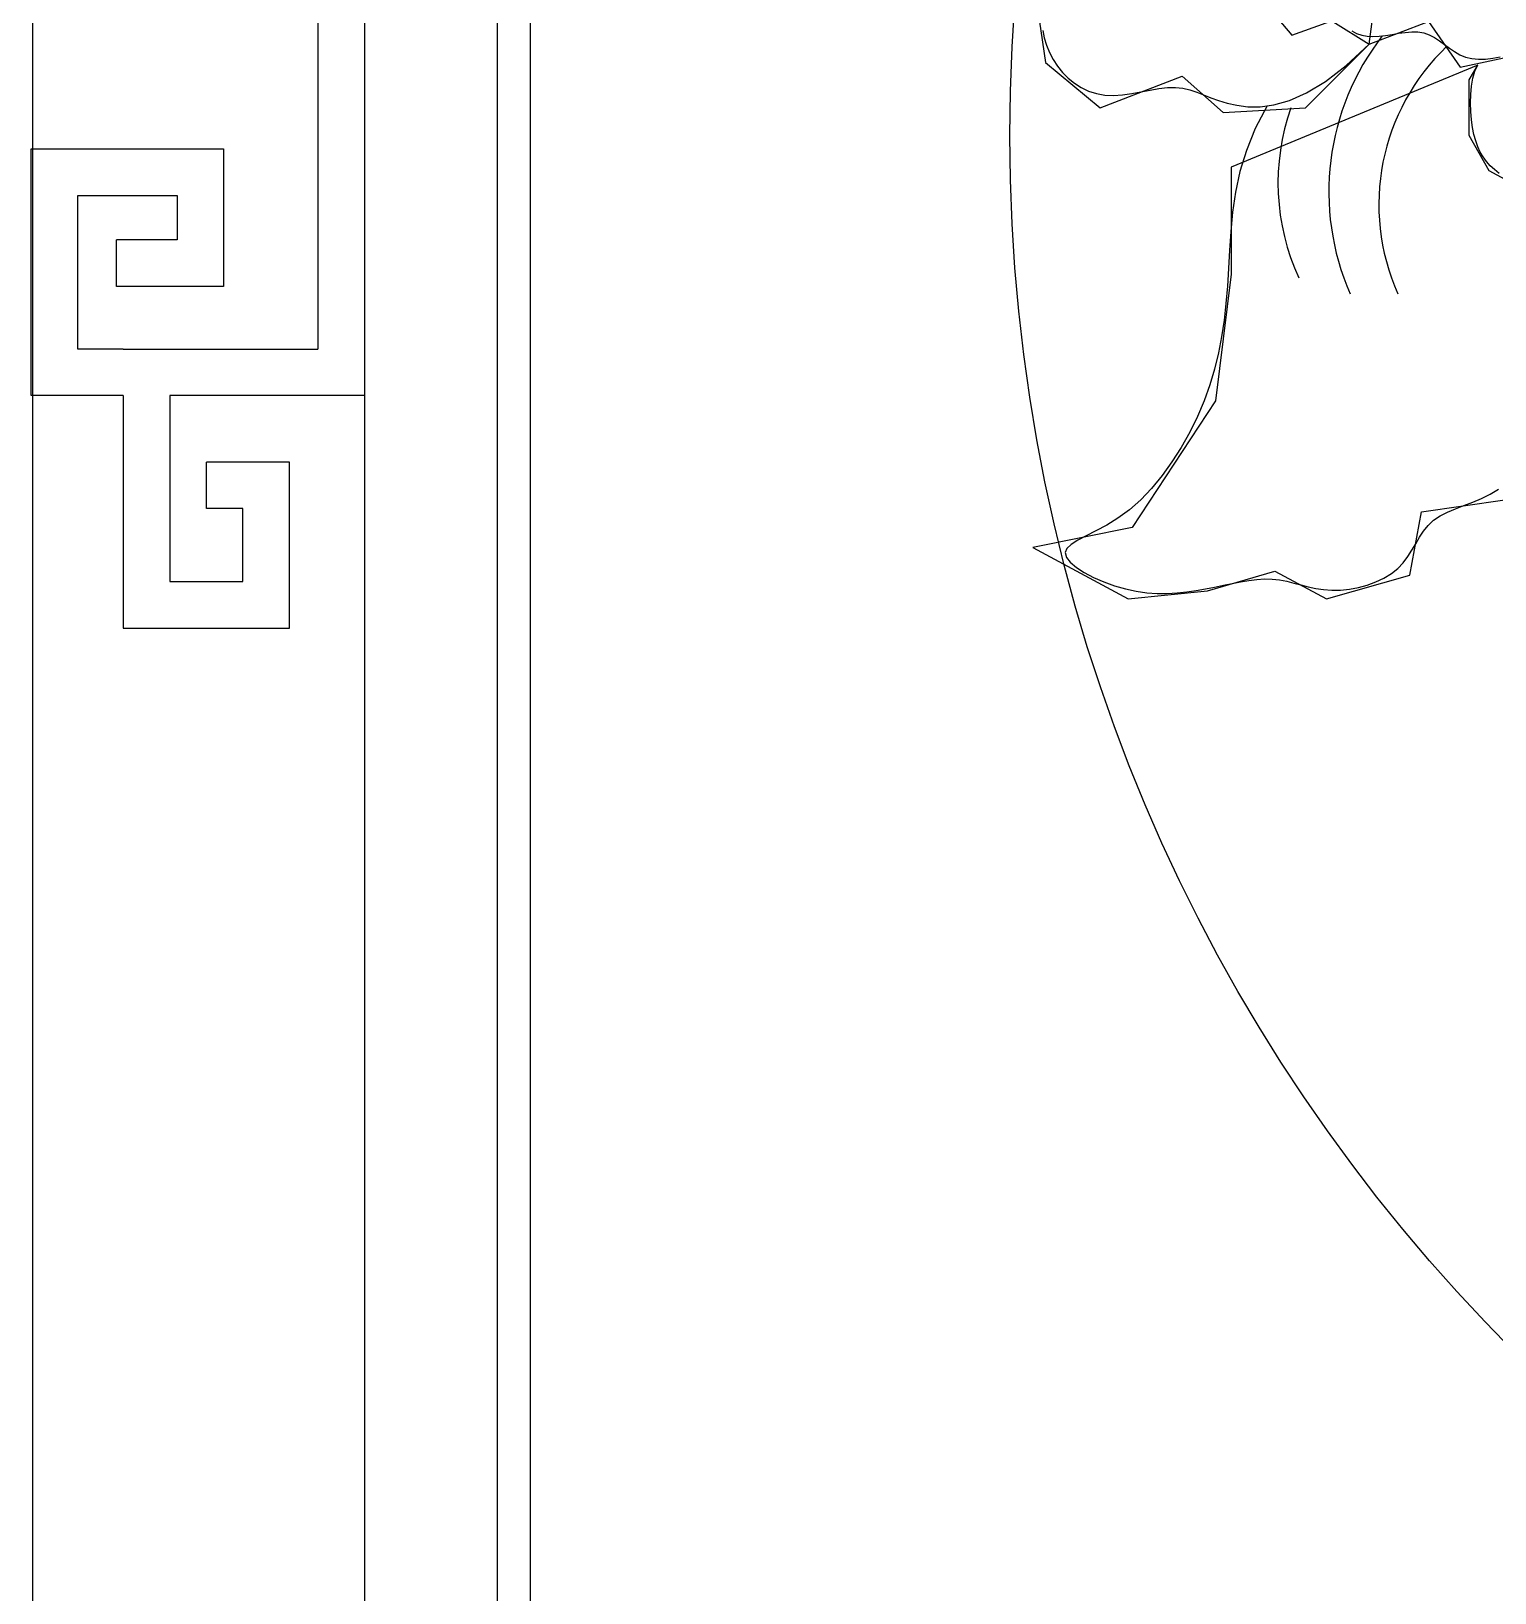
# Model space of a CAD drawing. Header units: metres. Extents: x -747 to 1683, y 3278 to 5498.
# Drawn here: x 73.2 to 293.7, y 4440.7 to 4676.1 of the extents above; entities that cross this region are included whole.
import ezdxf

# ---------------------------------------------------------------- set-up
doc = ezdxf.new("R2010")
doc.units = ezdxf.units.M
doc.layers.add('3', color=3, linetype='Continuous')
doc.layers.add('7', color=7, linetype='Continuous')

msp = doc.modelspace()

# ---------------------------------------------------------------- linework, layer by layer
at = {"layer": '3'}
for p, q in [((116.35, 4716.71), (116.35, 4628.17)), ((86.02, 4637.61), (86.02, 4644.63)), ((87.03, 4628.17), (116.35, 4628.17)), ((99.56, 4604.13), (99.56, 4611.15))]:
    msp.add_line(p, q, dxfattribs=at)
msp.add_lwpolyline([(143.37, 4303.44), (793.37, 4303.44), (793.37, 5043.44), (143.37, 5043.44)], close=True, dxfattribs=at)
for points in [[(123.37, 4723.72), (123.37, 4621.16), (94.05, 4621.16)], [(225.59, 4676.21), (225.81, 4675.08), (226.14, 4673.97), (226.58, 4672.89), (227.13, 4671.84), (227.79, 4670.83), (228.54, 4669.89), (229.39, 4669.02), (230.34, 4668.25), (231.37, 4667.59), (232.48, 4667.06), (233.66, 4666.68), (234.92, 4666.46), (236.23, 4666.42), (237.59, 4666.51), (238.98, 4666.7), (240.37, 4666.95), (241.74, 4667.2), (243.08, 4667.43), (244.36, 4667.58), (245.56, 4667.61), (246.68, 4667.49), (247.73, 4667.24), (248.77, 4666.9), (249.81, 4666.5), (250.9, 4666.07), (252.08, 4665.64), (253.38, 4665.24), (254.83, 4664.92), (256.48, 4664.71), (258.33, 4664.69), (260.41, 4664.97), (262.73, 4665.64), (265.31, 4666.79), (268.16, 4668.53), (271.3, 4670.94), (274.75, 4674.13), (279.56, 4710.49)], [(256.9, 4682.87), (263.08, 4675.5), (270.25, 4678.05)], [(224.61, 4680.99), (225.99, 4671.38), (234.23, 4664.52), (246.59, 4669.32), (252.77, 4663.83), (265.14, 4664.52), (274.75, 4674.13)], [(269.26, 4677.56), (274.75, 4674.13), (283.68, 4677.56), (288.49, 4670.69), (298.11, 4672.75), (306.35, 4679.61)], [(272.13, 4676.15), (272.86, 4675.76), (273.63, 4675.49), (274.45, 4675.32), (275.32, 4675.27), (276.25, 4675.32), (277.22, 4675.44), (278.2, 4675.6), (279.2, 4675.77), (280.2, 4675.91), (281.17, 4675.99), (282.11, 4675.98), (282.99, 4675.84), (283.82, 4675.55), (284.61, 4675.14), (285.36, 4674.64), (286.1, 4674.1), (286.85, 4673.54), (287.61, 4673.01), (288.42, 4672.54), (289.29, 4672.18), (290.23, 4671.95), (291.23, 4671.85), (292.28, 4671.87), (293.37, 4672.01), (294.49, 4672.25)], [(294.33, 4654.63), (293.62, 4655.22), (292.99, 4655.82), (292.42, 4656.46), (291.93, 4657.14), (291.49, 4657.88), (291.12, 4658.68), (290.81, 4659.55), (290.55, 4660.52), (290.33, 4661.58), (290.17, 4662.75), (290.07, 4664), (290.03, 4665.28), (290.06, 4666.57), (290.18, 4667.82), (290.39, 4668.99), (290.7, 4670.06), (291.13, 4670.99), (253.98, 4655.61), (253.98, 4639.49), (251.58, 4620.39), (239.03, 4601.28), (224.09, 4598.29), (238.44, 4590.53), (250.39, 4591.72), (260.55, 4594.71), (268.32, 4590.53), (280.87, 4594.11), (282.66, 4603.67), (295.22, 4605.46)], [(300.6, 4650.84), (292.83, 4655.02), (289.84, 4660.39), (289.84, 4668.75), (291.13, 4670.99)], [(259.37, 4664.83), (259.37, 4664.83), (257.59, 4661.43), (256.25, 4658.13), (255.27, 4654.93), (254.6, 4651.83), (254.16, 4648.83), (253.89, 4645.91), (253.72, 4643.08), (253.58, 4640.34), (253.41, 4637.67), (253.18, 4635.07), (252.89, 4632.53), (252.52, 4630.04), (252.05, 4627.59), (251.46, 4625.17), (250.75, 4622.78), (249.89, 4620.39), (248.88, 4618), (247.73, 4615.65), (246.44, 4613.36), (245.05, 4611.17), (243.55, 4609.1), (241.98, 4607.19), (240.33, 4605.47), (238.63, 4603.97), (236.91, 4602.7), (235.21, 4601.65), (233.59, 4600.77), (232.12, 4600.02), (230.86, 4599.36), (229.88, 4598.75), (229.23, 4598.14), (228.97, 4597.5), (229.15, 4596.79), (229.73, 4596.04), (230.64, 4595.27), (231.82, 4594.5), (233.22, 4593.76), (234.76, 4593.09), (236.38, 4592.5), (238.04, 4592.02), (239.66, 4591.68), (241.25, 4591.46), (242.81, 4591.36), (244.33, 4591.35), (245.81, 4591.43), (247.27, 4591.58), (248.69, 4591.78), (250.09, 4592.02), (251.46, 4592.3), (252.8, 4592.58), (254.11, 4592.85), (255.38, 4593.11), (256.63, 4593.31), (257.84, 4593.46), (259.01, 4593.54), (260.15, 4593.52), (261.26, 4593.39), (262.34, 4593.18), (263.41, 4592.92), (264.48, 4592.63), (265.58, 4592.35), (266.71, 4592.1), (267.88, 4591.92), (269.12, 4591.82), (270.42, 4591.85), (271.77, 4591.99), (273.13, 4592.24), (274.47, 4592.61), (275.77, 4593.08), (276.99, 4593.66), (278.1, 4594.33), (279.08, 4595.11), (279.9, 4595.97), (280.59, 4596.9), (281.2, 4597.87), (281.77, 4598.85), (282.34, 4599.82), (282.94, 4600.75), (283.64, 4601.61), (284.46, 4602.37), (285.43, 4603.03), (286.54, 4603.59), (287.76, 4604.11), (289.04, 4604.6), (290.36, 4605.11), (291.69, 4605.66), (292.98, 4606.3), (294.22, 4607.05)], [(87.03, 4621.16), (73.18, 4621.16), (73.18, 4658.34), (102.17, 4658.34), (102.17, 4637.61), (86.02, 4637.61)], [(87.03, 4628.17), (80.2, 4628.17), (80.2, 4651.32), (95.16, 4651.32), (95.16, 4644.63), (86.02, 4644.63)], [(87.03, 4621.16), (87.03, 4586.13), (112.08, 4586.13), (112.08, 4611.15), (99.56, 4611.15)], [(94.05, 4621.16), (94.05, 4621.16), (94.05, 4593.15), (105.06, 4593.15), (105.06, 4604.13), (99.56, 4604.13)]]:
    msp.add_lwpolyline(points, dxfattribs=at)
msp.add_circle((479.82, 4660.38), 259.18, dxfattribs=at)
for centre, radius, start, end in [((306.91, 4651.89), 38.24, 142.11, 203.73), ((309.12, 4649.94), 32.91, 133.49, 204.09), ((295.44, 4653.21), 34.42, 160.76, 204.58)]:
    msp.add_arc(centre, radius, start, end, dxfattribs=at)
at = {"layer": '7'}
for points in [[(73.37, 4233.44), (863.37, 4233.44), (863.37, 5113.44), (73.37, 5113.44)], [(123.37, 4283.44), (813.37, 4283.44), (813.37, 5063.44), (123.37, 5063.44)], [(148.37, 4308.44), (788.37, 4308.44), (788.37, 5038.44), (148.37, 5038.44)]]:
    msp.add_lwpolyline(points, close=True, dxfattribs=at)

doc.saveas('drawing.dxf')
